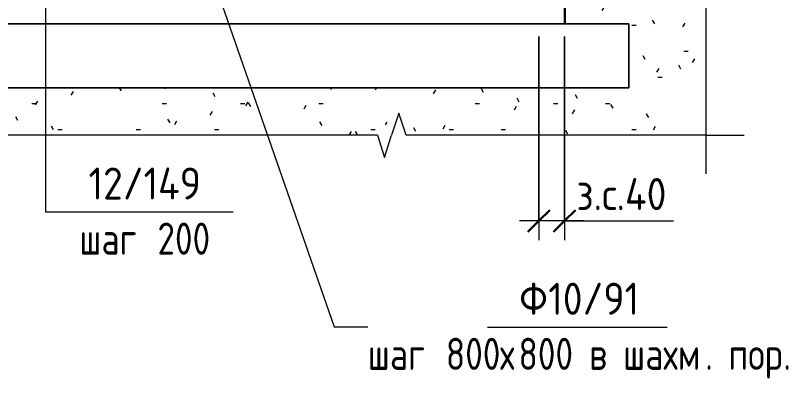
# Model space of a CAD drawing. Header units: millimetres. Extents: x 23200 to 49062, y -2858 to 35213.
# Drawn here: x 30935 to 32140, y -2554 to -1987 of the extents above; entities that cross this region are included whole.
import ezdxf

# ---------------------------------------------------------------- set-up
doc = ezdxf.new("R2010")
doc.units = ezdxf.units.MM
for name, color, linetype, lineweight in [('AA_Dim', 7, 'Continuous', 9), ('AA_Dim-20', 7, 'Continuous', 9), ('AA_Oformlenie', 7, 'Continuous', 9), ('AA_Vinoska', 7, 'Continuous', 9), ('AF_Element', 7, 'Continuous', 20), ('AF_Element_Грунт', 253, 'Continuous', 20), ('AF_Perekritie_Опалубка', 253, 'Continuous', 20), ('KR_Fundament', 7, 'Continuous', 20)]:
    doc.layers.add(name, color=color, linetype=linetype, lineweight=lineweight)
doc.styles.add('ISOCPEUR_1', font='isocpeur.ttf', dxfattribs={"width": 0.9, "height": 50})
doc.styles.add('ISOCPEUR_2', font='isocpeur.ttf', dxfattribs={"width": 0.8, "height": 50})
doc.dimstyles.new('00_Точн_3_знака__прозр__1', dxfattribs={"dimscale": 304.8, "dimtxt": 49.799059, "dimasz": 0.111549, "dimexe": 0.098425, "dimexo": 0.065617, "dimgap": 0.006562, "dimtad": 1, "dimdec": 3, "dimrnd": 0.001, "dimdsep": 46, "dimtxsty": 'ISOCPEUR_1', "dimblk1": 'OBLIQUE', "dimblk2": 'OBLIQUE', "dimsah": 1, "dimcen": 0.09, "dimdle": 0.098425, "dimazin": 0, "dimtfac": 1, "dimtdec": 4, "dimtix": 1, "dimtmove": 1, "dimatfit": 3, "dimfxl": 1, "dimtvp": 1, "dimtolj": 1, "dimtzin": 0, "dimlwd": 18, "dimlwe": 18, "dimarcsym": 2})
pattern_1 = [(0, (22873.17, -1067.63), (162.56, 40.64), [6.706, -115.214, 6.706, -115.214, -650.24]), (0, (22873.17, -1067.63), (162.56, 40.64), [-243.84, 6.706, -237.134, 6.706, -115.214, -284.48]), (0, (22873.17, -1067.63), (162.56, 40.64), [-609.6, 6.706, -74.574, 6.706, -196.494]), (120, (22934.13, -1047.31), (-116.4753, 120.4611), [6.706, -115.214, 6.706, -765.454]), (120, (22934.13, -1047.31), (-116.4753, 120.4611), [-128.626, -115.214, 6.706, -237.134, -406.4]), (120, (22934.13, -1047.31), (-116.4753, 120.4611), [-487.68, 6.706, -115.214, 6.706, -277.774]), (120, (22934.13, -1047.31), (-116.4753, 120.4611), [-616.306, -74.574, 6.706, -196.494]), (240, (22954.45, -966.03), (-46.0847, -161.1011), [6.706, -115.214, 6.706, -765.454]), (240, (22954.45, -966.03), (-46.0847, -161.1011), [-128.626, -115.214, 6.706, -237.134, -406.4]), (240, (22954.45, -966.03), (-46.0847, -161.1011), [-487.68, 6.706, -115.214, 6.706, -277.774]), (240, (22954.45, -966.03), (-46.0847, -161.1011), [-616.306, -74.574, 6.706, -196.494])]

# ---------------------------------------------------------------- blocks, each defined once
blk = doc.blocks.new('грунт подушка4 - грунт подушка2-3863139-Сечение 6')
at = {"layer": 'AF_Element', "lineweight": 9}
h = blk.add_hatch(dxfattribs=at)
h.set_pattern_fill('FP_2', color=256, style=0, pattern_type=2)
h.set_pattern_definition(pattern_1)
h.paths.add_polyline_path([(25570.1, -2000), (25570.1, -1200), (25471.1, -1200), (25471.1, -2000), (25501.4, -2000)])
at = {"layer": 'AF_Element'}
for p, q in [((25570.1, -1200), (25471.1, -1200)), ((25471.1, -1200), (25471.1, -2000)), ((25471.1, -2000), (25570.1, -2000))]:
    blk.add_line(p, q, dxfattribs=at)
blk = doc.blocks.new('грунт подушка5 - грунт подушка1-3863278-Сечение 6')
at = {"layer": 'AF_Element', "lineweight": 9}
h = blk.add_hatch(dxfattribs=at)
h.set_pattern_fill('FP_2', color=256, style=0, pattern_type=2)
h.set_pattern_definition(pattern_1)
h.paths.add_polyline_path([(23860.1, -2174), (24199.8, -2174), (24199.8, -2157.9), (24221.8, -2157.9), (24221.8, -2174), (24233, -2139.3), (24244.3, -2174), (25178.6, -2174), (25178.6, -2157.9), (25200.6, -2157.9), (25200.6, -2174), (25211.9, -2139.3), (25223.2, -2174), (25690.1, -2174), (25690.1, -1524.2), (25674, -1524.2), (25674, -1502.2), (25690.1, -1502.2), (25655.4, -1491), (25690.1, -1479.7), (25690.1, -1200.1), (25570.1, -1200.1), (25570.1, -2100.1), (23860.1, -2100.1), (23860.1, -2131.9)])
at = {"layer": 'AF_Element'}
for p, q in [((25570.1, -2000), (25570.1, -2100.1)), ((25570.1, -2100.1), (23860.1, -2100.1))]:
    blk.add_line(p, q, dxfattribs=at)
blk = doc.blocks.new('011_Прямоугольник обрыва _ЭлУзла_ - 011_Прямоугольник обрыва _ЭлУзла_-3887165-Сечение 6')
at = {"layer": 'AA_Oformlenie'}
for p, q in [((25690.1, -1524.2), (25690.1, -2174)), ((25178.6, -2174), (24244.3, -2174)), ((25690.1, -2174), (25223.2, -2174))]:
    blk.add_line(p, q, dxfattribs=at)
blk = doc.blocks.new('DIMBLOCK78-Сечение 6')
at = {"layer": 'AA_Dim-20', "lineweight": 18}
for p, q in [((31750.7, -2020.1), (31750.7, -2337.6)), ((31750.7, -2307.6), (31750.7, -2020.1)), ((31790.7, -2020), (31790.7, -2337.6)), ((31790.7, -2307.6), (31790.7, -2020)), ((31820.7, -2307.6), (31720.7, -2307.6)), ((31789.1, -2308), (31770.7, -2307.6)), ((31960.4, -2308), (31789.1, -2308))]:
    blk.add_line(p, q, dxfattribs=at)
at = {"layer": 'AA_Dim-20', "lineweight": 30}
for p, q in [((31750.7, -2307.6), (31767.7, -2290.6)), ((31790.7, -2307.6), (31807.7, -2290.6)), ((31750.7, -2307.6), (31733.7, -2324.6)), ((31790.7, -2307.6), (31773.7, -2324.6))]:
    blk.add_line(p, q, dxfattribs=at)
at = {"layer": 'AA_Dim-20', "color": 0, "lineweight": 18, "insert": (31809.1, -2240.7), "char_height": 50, "width": 181.575, "attachment_point": 1, "line_spacing_factor": 1.149209, "style": 'ISOCPEUR_1'}
blk.add_mtext('з.с.40', dxfattribs=at)
blk = doc.blocks.new('_Oblique')
at = {"color": 0, "linetype": 'ByBlock', "lineweight": -2}
blk.add_line((-0.5, -0.5), (0.5, 0.5), dxfattribs=at)
blk = doc.blocks.new('042_М_Арматуры - Диам длина поз _ Комментарий-2260297-Сечение 6')
at = {"layer": 'AA_Vinoska'}
blk.add_line((24873.4, -1598.3), (25153.4, -1598.3), dxfattribs=at)

msp = doc.modelspace()

# ---------------------------------------------------------------- linework, layer by layer
at = {"layer": 'AA_Vinoska'}
for p, q in [((31219.2201, -1861.9719), (31431.5312, -2473.0822)), ((30981.9237, -1953.8225), (30981.9237, -2293.3488)), ((31532.4935, -2139.2997), (31521.2318, -2173.9597)), ((31543.7552, -2173.9597), (31532.4935, -2139.2997)), ((31499.2318, -2173.9597), (31510.2318, -2208.6007)), ((31510.2318, -2208.6007), (31521.2318, -2173.9597)), ((32010.6579, -2173.9597), (32070.6579, -2173.9597)), ((32010.6579, -2173.9597), (32010.6579, -2233.9597)), ((30981.9237, -2293.3488), (30994.4987, -2293.3488)), ((31431.5312, -2473.0822), (31483.9513, -2473.0822))]:
    msp.add_line(p, q, dxfattribs=at)
at = {"layer": 'AF_Perekritie_Опалубка'}
for p, q in [((31890.6569, -2000), (30200.6576, -2000)), ((31890.6569, -2100), (31890.6569, -2000)), ((30200.6576, -2100), (31890.6569, -2100))]:
    msp.add_line(p, q, dxfattribs=at)
at = {"layer": 'KR_Fundament'}
for p, q in [((31790.6569, -2000), (31790.6569, -1700)), ((30200.6576, -2000), (31790.6569, -2000))]:
    msp.add_line(p, q, dxfattribs=at)

# ---------------------------------------------------------------- block references
at = {"layer": 'AA_Oformlenie'}
msp.add_blockref('011_Прямоугольник обрыва _ЭлУзла_ - 011_Прямоугольник обрыва _ЭлУзла_-3887165-Сечение 6', (6320.5957, 0), dxfattribs=at)
at = {"layer": 'AA_Vinoska'}
for p in [(6121.1431, -695.093), (6797.0429, -874.8264)]:
    msp.add_blockref('042_М_Арматуры - Диам длина поз _ Комментарий-2260297-Сечение 6', p, dxfattribs=at)
at = {"layer": 'AF_Element_Грунт'}
for name in ['грунт подушка5 - грунт подушка1-3863278-Сечение 6', 'грунт подушка4 - грунт подушка2-3863139-Сечение 6']:
    msp.add_blockref(name, (6320.5957, 0), dxfattribs=at)

# ---------------------------------------------------------------- texts
at = {"layer": 'AA_Vinoska', "char_height": 50, "attachment_point": 1}
for s, insert, width, style in [('12/149', (31049.0115, -2224.2668), 215.012587, 'ISOCPEUR_1'), (' 200', (31130.8398, -2310.2478), 133.4008, 'ISOCPEUR_2'), ('шаг', (31034.5315, -2310.2478), 116.7257, 'ISOCPEUR_2'), ('\\fISOCPEUR|b0|i0|c204|p34|;\\W.9;Ф', (31720.1413, -2404.0001), 54.835425, 'ISOCPEUR_1'), ('10/91', (31765.3851, -2404.0001), 171.721462, 'ISOCPEUR_1'), (' 800', (31580.2597, -2489.9812), 133.4008, 'ISOCPEUR_2'), ('800 ', (31718.9013, -2489.9812), 133.4008, 'ISOCPEUR_2'), ('\\fISOCPEUR|b0|i0|c204|p34|;\\W.8; ', (31857.543, -2489.9812), 29.5021, 'ISOCPEUR_2'), ('шаг', (31483.9513, -2489.9812), 116.7257, 'ISOCPEUR_2'), ('\\fISOCPEUR|b0|i0|c204|p34|;\\W.8;х', (31690.3263, -2489.9812), 34.6329, 'ISOCPEUR_2'), ('\\fISOCPEUR|b0|i0|c204|p34|;\\W.8;в', (31828.968, -2489.9812), 34.6329, 'ISOCPEUR_2'), ('шахм', (31881.8847, -2489.9812), 155.2067, 'ISOCPEUR_2'), ('пор', (32045.9263, -2489.9812), 103.8987, 'ISOCPEUR_2'), ('. ', (32009.943, -2489.9812), 43.6118, 'ISOCPEUR_2'), ('\\fISOCPEUR|b0|i0|c204|p34|;\\W.8;.', (32131.6513, -2489.9812), 14.1097, 'ISOCPEUR_2')]:
    msp.add_mtext(s, dxfattribs=dict(at, insert=insert, width=width, style=style))

# ---------------------------------------------------------------- dimensions: what is measured, and where the dimension line sits
at = {"layer": 'AA_Dim', "lineweight": 18}
dim = msp.add_linear_dim(base=(31750.6569, -2307.5776), p1=(31790.6569, -2000), p2=(31750.6569, -2000.1261), dimstyle='00_Точн_3_знака__прозр__1', override={"dimpost": 'з.с.<>', "dimfxl": 40.000199}, dxfattribs=at)
dim.commit()
dim.dimension.update_dxf_attribs({"geometry": 'DIMBLOCK78-Сечение 6', "text_midpoint": (31899.8954, -2274.0129), "dimtype": 160})

doc.saveas('drawing.dxf')
